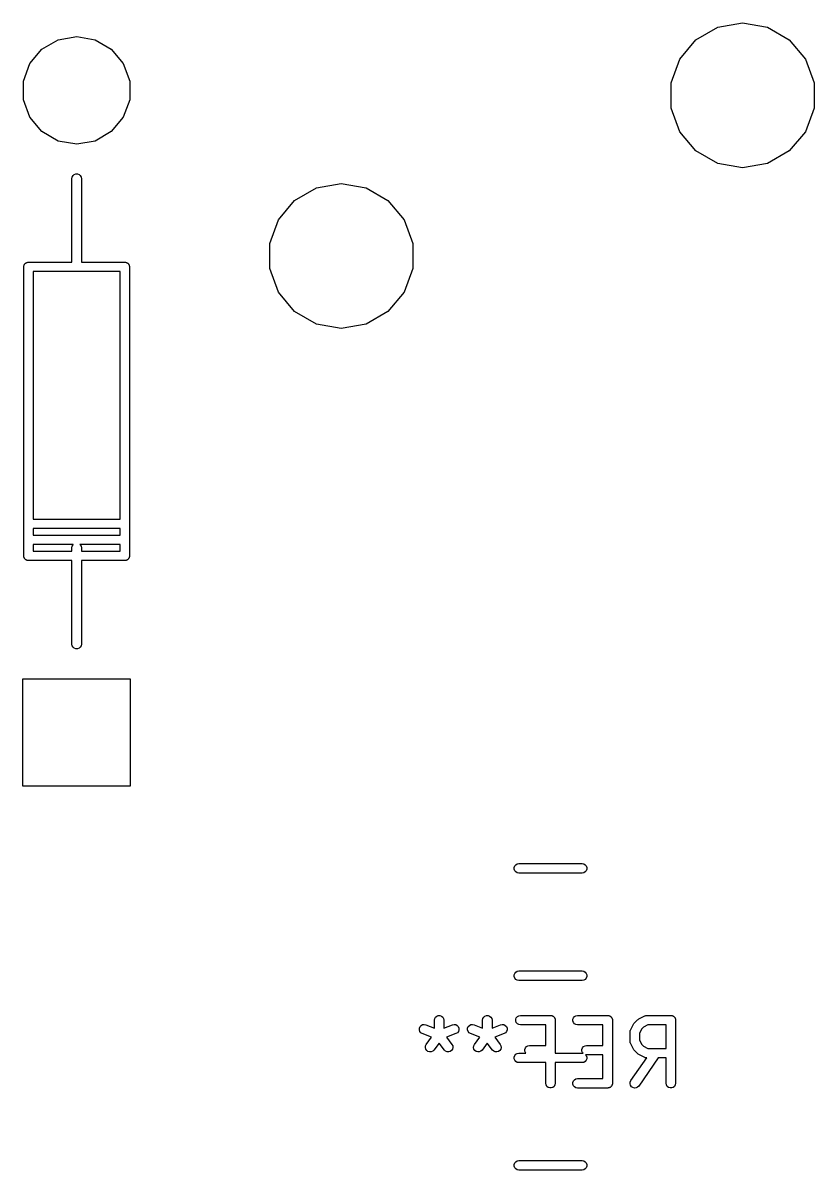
# Model space of a CAD drawing. Extents: x 17 to 273, y -105 to -8.
# Drawn here: x 127.15 to 139.67, y -33.92 to -15.77 of the extents above; entities that cross this region are included whole.
import ezdxf

# ---------------------------------------------------------------- set-up
doc = ezdxf.new("R2010")
doc.units = 0
doc.header["$MEASUREMENT"] = 0
doc.layers.add('BLACK', color=7, linetype='CONTINUOUS')

msp = doc.modelspace()

# ---------------------------------------------------------------- linework, layer by layer
at = {"layer": 'Black'}
for p, q in [((138.148, -15.8418), (138.54, -15.7726)), ((138.54, -15.7726), (138.932, -15.8418)), ((137.802, -16.0411), (138.148, -15.8418)), ((138.932, -15.8418), (139.278, -16.0411)), ((127.454, -16.1861), (127.711, -16.038)), ((127.711, -16.038), (128.003, -15.9866)), ((128.003, -15.9866), (128.294, -16.038)), ((128.294, -16.038), (128.551, -16.1861)), ((137.546, -16.3463), (137.802, -16.0411)), ((139.278, -16.0411), (139.534, -16.3463)), ((127.264, -16.413), (127.454, -16.1861)), ((128.551, -16.1861), (128.741, -16.413)), ((127.163, -16.6914), (127.264, -16.413)), ((128.741, -16.413), (128.842, -16.6914)), ((137.41, -16.7208), (137.546, -16.3463)), ((139.534, -16.3463), (139.67, -16.7208)), ((127.163, -16.9876), (127.163, -16.6914)), ((128.842, -16.6914), (128.842, -16.9876)), ((137.41, -17.1192), (137.41, -16.7208)), ((139.67, -16.7208), (139.67, -17.1192)), ((127.264, -17.2659), (127.163, -16.9876)), ((128.842, -16.9876), (128.741, -17.2659)), ((137.546, -17.4937), (137.41, -17.1192)), ((139.67, -17.1192), (139.534, -17.4937)), ((127.454, -17.4928), (127.264, -17.2659)), ((128.741, -17.2659), (128.551, -17.4928)), ((127.711, -17.6409), (127.454, -17.4928)), ((128.551, -17.4928), (128.294, -17.6409)), ((137.802, -17.7989), (137.546, -17.4937)), ((139.534, -17.4937), (139.278, -17.7989)), ((128.003, -17.6924), (127.711, -17.6409)), ((128.294, -17.6409), (128.003, -17.6924)), ((138.148, -17.9982), (137.802, -17.7989)), ((139.278, -17.7989), (138.932, -17.9982)), ((138.54, -18.0674), (138.148, -17.9982)), ((138.932, -17.9982), (138.54, -18.0674)), ((127.928, -18.2365), (127.932, -18.2108)), ((127.928, -19.5585), (127.928, -18.2365)), ((127.932, -18.2108), (127.945, -18.1883)), ((127.945, -18.1883), (127.965, -18.1715)), ((127.965, -18.1715), (127.99, -18.1626)), ((127.99, -18.1626), (128.016, -18.1626)), ((128.016, -18.1626), (128.04, -18.1715)), ((128.04, -18.1715), (128.06, -18.1883)), ((128.06, -18.1883), (128.073, -18.2108)), ((128.073, -18.2108), (128.078, -18.2365)), ((128.078, -18.2365), (128.078, -19.5585)), ((131.798, -18.3818), (132.19, -18.3126)), ((132.19, -18.3126), (132.582, -18.3818)), ((131.452, -18.5811), (131.798, -18.3818)), ((132.582, -18.3818), (132.928, -18.5811)), ((131.196, -18.8863), (131.452, -18.5811)), ((132.928, -18.5811), (133.184, -18.8863)), ((131.06, -19.2608), (131.196, -18.8863)), ((133.184, -18.8863), (133.32, -19.2608)), ((131.06, -19.6592), (131.06, -19.2608)), ((133.32, -19.2608), (133.32, -19.6592)), ((127.17, -19.6078), (127.173, -19.6021)), ((127.173, -19.6021), (127.176, -19.596)), ((127.176, -19.596), (127.18, -19.591)), ((127.18, -19.591), (127.183, -19.5853)), ((127.183, -19.5853), (127.188, -19.5811)), ((127.188, -19.5811), (127.192, -19.576)), ((127.192, -19.576), (127.198, -19.5727)), ((127.198, -19.5727), (127.203, -19.5685)), ((127.203, -19.5685), (127.209, -19.5663)), ((127.209, -19.5663), (127.215, -19.563)), ((127.215, -19.563), (127.221, -19.5619)), ((127.221, -19.5619), (127.228, -19.5596)), ((127.228, -19.5596), (127.234, -19.5596)), ((127.234, -19.5596), (127.241, -19.5585)), ((127.241, -19.5585), (127.928, -19.5585)), ((128.078, -19.5585), (128.765, -19.5585)), ((128.765, -19.5585), (128.771, -19.5596)), ((128.771, -19.5596), (128.778, -19.5596)), ((128.778, -19.5596), (128.784, -19.5619)), ((128.784, -19.5619), (128.79, -19.563)), ((128.79, -19.563), (128.796, -19.5663)), ((128.796, -19.5663), (128.802, -19.5685)), ((128.802, -19.5685), (128.807, -19.5727)), ((128.807, -19.5727), (128.813, -19.576)), ((128.813, -19.576), (128.817, -19.5811)), ((128.817, -19.5811), (128.822, -19.5853)), ((128.822, -19.5853), (128.825, -19.591)), ((128.825, -19.591), (128.829, -19.596)), ((128.829, -19.596), (128.832, -19.6021)), ((128.832, -19.6021), (128.835, -19.6078)), ((127.166, -19.6335), (127.167, -19.627)), ((127.166, -24.2055), (127.166, -19.6335)), ((127.167, -19.6205), (127.169, -19.6143)), ((127.167, -19.627), (127.167, -19.6205)), ((127.169, -19.6143), (127.17, -19.6078)), ((127.316, -19.7085), (127.316, -23.6225)), ((128.69, -19.7085), (127.316, -19.7085)), ((128.69, -23.6225), (128.69, -19.7085)), ((128.835, -19.6078), (128.836, -19.6143)), ((128.836, -19.6143), (128.838, -19.6205)), ((128.838, -19.6205), (128.838, -19.627)), ((128.838, -19.627), (128.84, -19.6335)), ((128.84, -19.6335), (128.84, -24.2055)), ((131.196, -20.0337), (131.06, -19.6592)), ((133.32, -19.6592), (133.184, -20.0337)), ((131.452, -20.3389), (131.196, -20.0337)), ((133.184, -20.0337), (132.928, -20.3389)), ((131.798, -20.5382), (131.452, -20.3389)), ((132.928, -20.3389), (132.582, -20.5382)), ((132.19, -20.6074), (131.798, -20.5382)), ((132.582, -20.5382), (132.19, -20.6074)), ((127.316, -23.6225), (128.69, -23.6225)), ((127.316, -23.7725), (127.316, -23.8765)), ((128.69, -23.7725), (127.316, -23.7725)), ((128.69, -23.8765), (128.69, -23.7725)), ((127.316, -23.8765), (128.69, -23.8765)), ((127.316, -24.0265), (127.316, -24.1305)), ((127.95, -24.0265), (127.316, -24.0265)), ((127.316, -24.1305), (127.928, -24.1305)), ((127.928, -24.0785), (127.932, -24.0528)), ((127.928, -24.1305), (127.928, -24.0785)), ((127.932, -24.0528), (127.945, -24.0303)), ((127.945, -24.0303), (127.95, -24.0265)), ((128.055, -24.0265), (128.06, -24.0303)), ((128.69, -24.0265), (128.055, -24.0265)), ((128.06, -24.0303), (128.073, -24.0528)), ((128.073, -24.0528), (128.078, -24.0785)), ((128.078, -24.0785), (128.078, -24.1305)), ((128.078, -24.1305), (128.69, -24.1305)), ((128.69, -24.1305), (128.69, -24.0265)), ((127.167, -24.2119), (127.166, -24.2055)), ((127.167, -24.2185), (127.167, -24.2119)), ((127.169, -24.2247), (127.167, -24.2185)), ((127.17, -24.2311), (127.169, -24.2247)), ((127.173, -24.2368), (127.17, -24.2311)), ((127.176, -24.243), (127.173, -24.2368)), ((127.18, -24.248), (127.176, -24.243)), ((127.183, -24.2537), (127.18, -24.248)), ((127.188, -24.2579), (127.183, -24.2537)), ((127.192, -24.2629), (127.188, -24.2579)), ((127.198, -24.2662), (127.192, -24.2629)), ((127.203, -24.2704), (127.198, -24.2662)), ((127.209, -24.2727), (127.203, -24.2704)), ((127.215, -24.276), (127.209, -24.2727)), ((127.221, -24.2771), (127.215, -24.276)), ((127.228, -24.2793), (127.221, -24.2771)), ((127.234, -24.2793), (127.228, -24.2793)), ((127.241, -24.2805), (127.234, -24.2793)), ((127.928, -24.2805), (127.241, -24.2805)), ((127.928, -25.6025), (127.928, -24.2805)), ((128.765, -24.2805), (128.078, -24.2805)), ((128.078, -24.2805), (128.078, -25.6025)), ((128.771, -24.2793), (128.765, -24.2805)), ((128.778, -24.2793), (128.771, -24.2793)), ((128.784, -24.2771), (128.778, -24.2793)), ((128.79, -24.276), (128.784, -24.2771)), ((128.796, -24.2727), (128.79, -24.276)), ((128.802, -24.2704), (128.796, -24.2727)), ((128.807, -24.2662), (128.802, -24.2704)), ((128.813, -24.2629), (128.807, -24.2662)), ((128.817, -24.2579), (128.813, -24.2629)), ((128.822, -24.2537), (128.817, -24.2579)), ((128.825, -24.248), (128.822, -24.2537)), ((128.829, -24.243), (128.825, -24.248)), ((128.832, -24.2368), (128.829, -24.243)), ((128.835, -24.2311), (128.832, -24.2368)), ((128.836, -24.2247), (128.835, -24.2311)), ((128.838, -24.2185), (128.836, -24.2247)), ((128.84, -24.2055), (128.838, -24.2119)), ((128.838, -24.2119), (128.838, -24.2185)), ((127.932, -25.6281), (127.928, -25.6025)), ((127.945, -25.6507), (127.932, -25.6281)), ((127.965, -25.6674), (127.945, -25.6507)), ((127.99, -25.6763), (127.965, -25.6674)), ((128.016, -25.6763), (127.99, -25.6763)), ((128.04, -25.6674), (128.016, -25.6763)), ((128.06, -25.6507), (128.04, -25.6674)), ((128.073, -25.6281), (128.06, -25.6507)), ((128.078, -25.6025), (128.073, -25.6281)), ((127.153, -27.8491), (127.153, -26.1498)), ((127.153, -26.1498), (128.852, -26.1498)), ((128.852, -26.1498), (128.852, -27.8491)), ((128.852, -27.8491), (127.153, -27.8491)), ((134.926, -29.137), (134.935, -29.1125)), ((134.926, -29.163), (134.926, -29.137)), ((134.935, -29.1875), (134.926, -29.163)), ((134.935, -29.1125), (134.952, -29.0925)), ((134.952, -29.2075), (134.935, -29.1875)), ((134.952, -29.0925), (134.974, -29.0795)), ((134.974, -29.2205), (134.952, -29.2075)), ((134.974, -29.0795), (135, -29.075)), ((135, -29.225), (134.974, -29.2205)), ((135, -29.075), (136, -29.075)), ((136, -29.225), (135, -29.225)), ((136, -29.075), (136.026, -29.0795)), ((136.026, -29.2205), (136, -29.225)), ((136.026, -29.0795), (136.048, -29.0925)), ((136.048, -29.2075), (136.026, -29.2205)), ((136.048, -29.0925), (136.065, -29.1125)), ((136.065, -29.1875), (136.048, -29.2075)), ((136.065, -29.1125), (136.074, -29.137)), ((136.074, -29.163), (136.065, -29.1875)), ((136.074, -29.137), (136.074, -29.163)), ((134.926, -30.837), (134.935, -30.8125)), ((134.926, -30.863), (134.926, -30.837)), ((134.935, -30.8125), (134.952, -30.7925)), ((134.952, -30.7925), (134.974, -30.7795)), ((134.974, -30.7795), (135, -30.775)), ((135, -30.775), (136, -30.775)), ((136, -30.775), (136.026, -30.7795)), ((136.026, -30.7795), (136.048, -30.7925)), ((136.048, -30.7925), (136.065, -30.8125)), ((136.065, -30.8125), (136.074, -30.837)), ((136.074, -30.837), (136.074, -30.863)), ((134.935, -30.8875), (134.926, -30.863)), ((134.952, -30.9075), (134.935, -30.8875)), ((134.974, -30.9205), (134.952, -30.9075)), ((135, -30.925), (134.974, -30.9205)), ((136, -30.925), (135, -30.925)), ((136.026, -30.9205), (136, -30.925)), ((136.048, -30.9075), (136.026, -30.9205)), ((136.065, -30.8875), (136.048, -30.9075)), ((136.074, -30.863), (136.065, -30.8875)), ((133.663, -31.5524), (133.668, -31.5267)), ((133.663, -31.6797), (133.663, -31.5524)), ((133.668, -31.5267), (133.681, -31.5042)), ((133.681, -31.5042), (133.701, -31.4874)), ((133.701, -31.4874), (133.725, -31.4785)), ((133.725, -31.4785), (133.751, -31.4785)), ((133.751, -31.4785), (133.776, -31.4874)), ((133.776, -31.4874), (133.796, -31.5042)), ((133.796, -31.5042), (133.809, -31.5267)), ((133.809, -31.5267), (133.813, -31.5524)), ((133.813, -31.5524), (133.813, -31.6797)), ((134.425, -31.5524), (134.43, -31.5267)), ((134.425, -31.6797), (134.425, -31.5524)), ((134.43, -31.5267), (134.443, -31.5042)), ((134.443, -31.5042), (134.463, -31.4874)), ((134.463, -31.4874), (134.487, -31.4785)), ((134.487, -31.4785), (134.513, -31.4785)), ((134.513, -31.4785), (134.537, -31.4874)), ((134.537, -31.4874), (134.557, -31.5042)), ((134.557, -31.5042), (134.57, -31.5267)), ((134.57, -31.5267), (134.575, -31.5524)), ((134.575, -31.5524), (134.575, -31.6797)), ((134.95, -31.5394), (134.959, -31.5149)), ((134.95, -31.5654), (134.95, -31.5394)), ((134.959, -31.5899), (134.95, -31.5654)), ((134.959, -31.5149), (134.976, -31.4949)), ((134.976, -31.4949), (134.998, -31.4819)), ((134.998, -31.4819), (135.024, -31.4774)), ((135.024, -31.4774), (135.5, -31.4774)), ((135.5, -31.4774), (135.506, -31.4785)), ((135.506, -31.4785), (135.513, -31.4785)), ((135.513, -31.4785), (135.519, -31.4808)), ((135.519, -31.4808), (135.526, -31.4819)), ((135.526, -31.4819), (135.531, -31.4852)), ((135.531, -31.4852), (135.537, -31.4874)), ((135.537, -31.4874), (135.543, -31.4916)), ((135.543, -31.4916), (135.548, -31.4949)), ((135.548, -31.4949), (135.552, -31.5)), ((135.552, -31.5), (135.557, -31.5042)), ((135.557, -31.5042), (135.561, -31.5099)), ((135.561, -31.5099), (135.565, -31.5149)), ((135.565, -31.5149), (135.567, -31.521)), ((135.567, -31.521), (135.57, -31.5267)), ((135.57, -31.5267), (135.572, -31.5332)), ((135.572, -31.5332), (135.574, -31.5394)), ((135.574, -31.5394), (135.574, -31.5459)), ((135.574, -31.5459), (135.575, -31.5524)), ((135.575, -31.5524), (135.575, -32.075)), ((135.855, -31.5394), (135.864, -31.5149)), ((135.855, -31.5654), (135.855, -31.5394)), ((135.864, -31.5899), (135.855, -31.5654)), ((135.864, -31.5149), (135.88, -31.4949)), ((135.88, -31.4949), (135.903, -31.4819)), ((135.903, -31.4819), (135.929, -31.4774)), ((135.929, -31.4774), (136.405, -31.4774)), ((136.405, -31.4774), (136.411, -31.4785)), ((136.411, -31.4785), (136.418, -31.4785)), ((136.418, -31.4785), (136.424, -31.4808)), ((136.424, -31.4808), (136.43, -31.4819)), ((136.43, -31.4819), (136.436, -31.4852)), ((136.436, -31.4852), (136.442, -31.4874)), ((136.442, -31.4874), (136.447, -31.4916)), ((136.447, -31.4916), (136.453, -31.4949)), ((136.453, -31.4949), (136.457, -31.5)), ((136.457, -31.5), (136.462, -31.5042)), ((136.462, -31.5042), (136.465, -31.5099)), ((136.465, -31.5099), (136.47, -31.5149)), ((136.47, -31.5149), (136.472, -31.521)), ((136.472, -31.521), (136.475, -31.5267)), ((136.475, -31.5267), (136.476, -31.5332)), ((136.476, -31.5332), (136.479, -31.5394)), ((136.479, -31.5394), (136.479, -31.5459)), ((136.479, -31.5459), (136.48, -31.5524)), ((136.48, -31.5524), (136.48, -32.5524)), ((136.828, -31.5946), (136.876, -31.547)), ((136.876, -31.547), (136.885, -31.5401)), ((136.885, -31.5401), (136.895, -31.5329)), ((136.895, -31.5329), (136.99, -31.4853)), ((136.99, -31.4853), (136.994, -31.4841)), ((136.994, -31.4841), (136.998, -31.4819)), ((136.998, -31.4819), (137.007, -31.4804)), ((137.007, -31.4804), (137.015, -31.4779)), ((137.015, -31.4779), (137.02, -31.4781)), ((137.02, -31.4781), (137.024, -31.4774)), ((137.024, -31.4774), (137.405, -31.4774)), ((137.405, -31.4774), (137.411, -31.4785)), ((137.411, -31.4785), (137.418, -31.4785)), ((137.418, -31.4785), (137.424, -31.4808)), ((137.424, -31.4808), (137.43, -31.4819)), ((137.43, -31.4819), (137.436, -31.4852)), ((137.436, -31.4852), (137.442, -31.4874)), ((137.442, -31.4874), (137.447, -31.4916)), ((137.447, -31.4916), (137.453, -31.4949)), ((137.453, -31.4949), (137.457, -31.5)), ((137.457, -31.5), (137.462, -31.5042)), ((137.462, -31.5042), (137.465, -31.5099)), ((137.465, -31.5099), (137.47, -31.5149)), ((137.47, -31.5149), (137.472, -31.521)), ((137.472, -31.521), (137.475, -31.5267)), ((137.475, -31.5267), (137.476, -31.5332)), ((137.476, -31.5332), (137.479, -31.5394)), ((137.479, -31.5394), (137.479, -31.5459)), ((137.479, -31.5459), (137.48, -31.5524)), ((137.48, -31.5524), (137.48, -32.5524)), ((133.426, -31.7059), (133.427, -31.6799)), ((133.434, -31.7307), (133.426, -31.7059)), ((133.427, -31.6799), (133.436, -31.6557)), ((133.45, -31.7511), (133.434, -31.7307)), ((133.436, -31.6557), (133.454, -31.6363)), ((133.472, -31.7649), (133.45, -31.7511)), ((133.454, -31.6363), (133.477, -31.624)), ((133.619, -31.8238), (133.472, -31.7649)), ((133.477, -31.624), (133.502, -31.6203)), ((133.502, -31.6203), (133.528, -31.6256)), ((133.528, -31.6256), (133.663, -31.6797)), ((133.813, -31.6797), (133.948, -31.6256)), ((134.004, -31.7649), (133.857, -31.8238)), ((133.948, -31.6256), (133.974, -31.6203)), ((133.974, -31.6203), (134, -31.624)), ((134, -31.624), (134.023, -31.6363)), ((134.026, -31.7511), (134.004, -31.7649)), ((134.023, -31.6363), (134.04, -31.6557)), ((134.042, -31.7307), (134.026, -31.7511)), ((134.04, -31.6557), (134.05, -31.6799)), ((134.05, -31.7059), (134.042, -31.7307)), ((134.05, -31.6799), (134.05, -31.7059)), ((134.188, -31.6799), (134.198, -31.6557)), ((134.188, -31.7059), (134.188, -31.6799)), ((134.196, -31.7307), (134.188, -31.7059)), ((134.212, -31.7511), (134.196, -31.7307)), ((134.198, -31.6557), (134.216, -31.6363)), ((134.234, -31.7649), (134.212, -31.7511)), ((134.216, -31.6363), (134.238, -31.624)), ((134.381, -31.8238), (134.234, -31.7649)), ((134.238, -31.624), (134.264, -31.6203)), ((134.264, -31.6203), (134.29, -31.6256)), ((134.29, -31.6256), (134.425, -31.6797)), ((134.575, -31.6797), (134.71, -31.6256)), ((134.766, -31.7649), (134.619, -31.8238)), ((134.71, -31.6256), (134.736, -31.6203)), ((134.736, -31.6203), (134.762, -31.624)), ((134.762, -31.624), (134.784, -31.6363)), ((134.788, -31.7511), (134.766, -31.7649)), ((134.784, -31.6363), (134.802, -31.6557)), ((134.804, -31.7307), (134.788, -31.7511)), ((134.802, -31.6557), (134.812, -31.6799)), ((134.812, -31.7059), (134.804, -31.7307)), ((134.812, -31.6799), (134.812, -31.7059)), ((134.976, -31.6098), (134.959, -31.5899)), ((134.998, -31.6229), (134.976, -31.6098)), ((135.024, -31.6274), (134.998, -31.6229)), ((135.425, -31.6274), (135.024, -31.6274)), ((135.425, -31.9536), (135.425, -31.6274)), ((135.88, -31.6098), (135.864, -31.5899)), ((135.903, -31.6229), (135.88, -31.6098)), ((135.929, -31.6274), (135.903, -31.6229)), ((136.33, -31.6274), (135.929, -31.6274)), ((136.33, -31.9536), (136.33, -31.6274)), ((136.758, -31.7429), (136.759, -31.7386)), ((136.758, -31.8857), (136.758, -31.7429)), ((136.759, -31.7343), (136.761, -31.7259)), ((136.759, -31.7386), (136.759, -31.7343)), ((136.761, -31.7259), (136.763, -31.7172)), ((136.763, -31.7172), (136.765, -31.7135)), ((136.765, -31.7135), (136.766, -31.7093)), ((136.766, -31.7093), (136.814, -31.6141)), ((136.814, -31.6141), (136.821, -31.6044)), ((136.821, -31.6044), (136.828, -31.5946)), ((136.943, -31.692), (136.908, -31.7606)), ((136.908, -31.7606), (136.908, -31.868)), ((136.973, -31.6616), (136.943, -31.692)), ((137.042, -31.6274), (136.973, -31.6616)), ((137.33, -31.6274), (137.042, -31.6274)), ((137.33, -32.0012), (137.33, -31.6274)), ((133.523, -31.9592), (133.535, -31.936)), ((133.535, -31.936), (133.619, -31.8238)), ((133.738, -31.9155), (133.655, -32.026)), ((133.821, -32.026), (133.738, -31.9155)), ((133.857, -31.8238), (133.941, -31.936)), ((133.941, -31.936), (133.953, -31.9592)), ((134.285, -31.9592), (134.297, -31.936)), ((134.297, -31.936), (134.381, -31.8238)), ((134.5, -31.9155), (134.417, -32.026)), ((134.583, -32.026), (134.5, -31.9155)), ((134.619, -31.8238), (134.703, -31.936)), ((134.703, -31.936), (134.715, -31.9592)), ((136.759, -31.89), (136.758, -31.8857)), ((136.759, -31.8943), (136.759, -31.89)), ((136.761, -31.9027), (136.759, -31.8943)), ((136.763, -31.9114), (136.761, -31.9027)), ((136.765, -31.9151), (136.763, -31.9114)), ((136.766, -31.9193), (136.765, -31.9151)), ((136.814, -32.0145), (136.766, -31.9193)), ((136.908, -31.868), (136.943, -31.9365)), ((136.943, -31.9365), (136.973, -31.9669)), ((133.52, -31.985), (133.523, -31.9592)), ((133.526, -32.0104), (133.52, -31.985)), ((133.541, -32.0322), (133.526, -32.0104)), ((133.561, -32.0479), (133.541, -32.0322)), ((133.586, -32.0554), (133.561, -32.0479)), ((133.612, -32.054), (133.586, -32.0554)), ((133.636, -32.0438), (133.612, -32.054)), ((133.655, -32.026), (133.636, -32.0438)), ((133.84, -32.0438), (133.821, -32.026)), ((133.864, -32.054), (133.84, -32.0438)), ((133.89, -32.0554), (133.864, -32.054)), ((133.915, -32.0479), (133.89, -32.0554)), ((133.936, -32.0322), (133.915, -32.0479)), ((133.95, -32.0104), (133.936, -32.0322)), ((133.956, -31.985), (133.95, -32.0104)), ((133.953, -31.9592), (133.956, -31.985)), ((134.282, -31.985), (134.285, -31.9592)), ((134.288, -32.0104), (134.282, -31.985)), ((134.302, -32.0322), (134.288, -32.0104)), ((134.323, -32.0479), (134.302, -32.0322)), ((134.348, -32.0554), (134.323, -32.0479)), ((134.374, -32.054), (134.348, -32.0554)), ((134.398, -32.0438), (134.374, -32.054)), ((134.417, -32.026), (134.398, -32.0438)), ((134.602, -32.0438), (134.583, -32.026)), ((134.626, -32.054), (134.602, -32.0438)), ((134.652, -32.0554), (134.626, -32.054)), ((134.677, -32.0479), (134.652, -32.0554)), ((134.698, -32.0322), (134.677, -32.0479)), ((134.712, -32.0104), (134.698, -32.0322)), ((134.718, -31.985), (134.712, -32.0104)), ((134.715, -31.9592), (134.718, -31.985)), ((134.926, -32.137), (134.935, -32.1125)), ((134.935, -32.1125), (134.952, -32.0925)), ((134.952, -32.0925), (134.974, -32.0795)), ((134.974, -32.0795), (135, -32.075)), ((135, -32.075), (135.109, -32.075)), ((135.093, -32.0155), (135.102, -31.9911)), ((135.093, -32.0416), (135.093, -32.0155)), ((135.102, -32.0661), (135.093, -32.0416)), ((135.102, -31.9911), (135.118, -31.9711)), ((135.109, -32.075), (135.102, -32.0661)), ((135.118, -31.9711), (135.141, -31.9581)), ((135.141, -31.9581), (135.167, -31.9536)), ((135.167, -31.9536), (135.425, -31.9536)), ((135.575, -32.075), (136, -32.075)), ((135.998, -32.0155), (136.006, -31.9911)), ((135.998, -32.0416), (135.998, -32.0155)), ((136.006, -32.0661), (135.998, -32.0416)), ((136, -32.075), (136.016, -32.0779)), ((136.006, -31.9911), (136.023, -31.9711)), ((136.016, -32.0779), (136.006, -32.0661)), ((136.023, -31.9711), (136.046, -31.9581)), ((136.046, -31.9581), (136.071, -31.9536)), ((136.071, -32.1036), (136.055, -32.1007)), ((136.055, -32.1007), (136.065, -32.1125)), ((136.065, -32.1125), (136.074, -32.137)), ((136.071, -31.9536), (136.33, -31.9536)), ((136.33, -32.1036), (136.071, -32.1036)), ((136.33, -32.4774), (136.33, -32.1036)), ((136.821, -32.0242), (136.814, -32.0145)), ((136.828, -32.034), (136.821, -32.0242)), ((136.876, -32.0816), (136.828, -32.034)), ((136.885, -32.0885), (136.876, -32.0816)), ((136.895, -32.0957), (136.885, -32.0885)), ((136.99, -32.1433), (136.895, -32.0957)), ((136.973, -31.9669), (137.042, -32.0012)), ((137.042, -32.0012), (137.33, -32.0012)), ((134.926, -32.163), (134.926, -32.137)), ((134.935, -32.1875), (134.926, -32.163)), ((134.952, -32.2075), (134.935, -32.1875)), ((134.974, -32.2205), (134.952, -32.2075)), ((135, -32.225), (134.974, -32.2205)), ((135.425, -32.225), (135, -32.225)), ((135.425, -32.5524), (135.425, -32.225)), ((136, -32.225), (135.575, -32.225)), ((135.575, -32.225), (135.575, -32.5524)), ((136.026, -32.2205), (136, -32.225)), ((136.048, -32.2075), (136.026, -32.2205)), ((136.065, -32.1875), (136.048, -32.2075)), ((136.074, -32.163), (136.065, -32.1875)), ((136.074, -32.137), (136.074, -32.163)), ((136.772, -32.5094), (137.023, -32.151)), ((137.206, -32.1512), (136.895, -32.5954)), ((136.994, -32.1445), (136.99, -32.1433)), ((136.998, -32.1467), (136.994, -32.1445)), ((137.007, -32.1482), (136.998, -32.1467)), ((137.015, -32.1507), (137.007, -32.1482)), ((137.02, -32.1504), (137.015, -32.1507)), ((137.023, -32.151), (137.02, -32.1504)), ((137.33, -32.1512), (137.206, -32.1512)), ((137.33, -32.5524), (137.33, -32.1512)), ((135.88, -32.4949), (135.903, -32.4819)), ((135.903, -32.4819), (135.929, -32.4774)), ((135.929, -32.4774), (136.33, -32.4774)), ((135.43, -32.578), (135.425, -32.5524)), ((135.443, -32.6006), (135.43, -32.578)), ((135.463, -32.6173), (135.443, -32.6006)), ((135.487, -32.6262), (135.463, -32.6173)), ((135.513, -32.6262), (135.487, -32.6262)), ((135.537, -32.6173), (135.513, -32.6262)), ((135.557, -32.6006), (135.537, -32.6173)), ((135.57, -32.578), (135.557, -32.6006)), ((135.575, -32.5524), (135.57, -32.578)), ((135.855, -32.5394), (135.864, -32.5149)), ((135.855, -32.5654), (135.855, -32.5394)), ((135.864, -32.5899), (135.855, -32.5654)), ((135.864, -32.5149), (135.88, -32.4949)), ((135.88, -32.6098), (135.864, -32.5899)), ((135.903, -32.6229), (135.88, -32.6098)), ((135.929, -32.6274), (135.903, -32.6229)), ((136.405, -32.6274), (135.929, -32.6274)), ((136.411, -32.6262), (136.405, -32.6274)), ((136.418, -32.6262), (136.411, -32.6262)), ((136.424, -32.624), (136.418, -32.6262)), ((136.43, -32.6229), (136.424, -32.624)), ((136.436, -32.6196), (136.43, -32.6229)), ((136.442, -32.6173), (136.436, -32.6196)), ((136.447, -32.6131), (136.442, -32.6173)), ((136.453, -32.6098), (136.447, -32.6131)), ((136.457, -32.6048), (136.453, -32.6098)), ((136.462, -32.6006), (136.457, -32.6048)), ((136.465, -32.5949), (136.462, -32.6006)), ((136.47, -32.5899), (136.465, -32.5949)), ((136.472, -32.5837), (136.47, -32.5899)), ((136.475, -32.578), (136.472, -32.5837)), ((136.476, -32.5716), (136.475, -32.578)), ((136.479, -32.5654), (136.476, -32.5716)), ((136.48, -32.5524), (136.479, -32.5588)), ((136.479, -32.5588), (136.479, -32.5654)), ((136.759, -32.5589), (136.761, -32.533)), ((136.765, -32.5841), (136.759, -32.5589)), ((136.761, -32.533), (136.772, -32.5094)), ((136.78, -32.6054), (136.765, -32.5841)), ((136.802, -32.6204), (136.78, -32.6054)), ((136.827, -32.6271), (136.802, -32.6204)), ((136.853, -32.6248), (136.827, -32.6271)), ((136.876, -32.6138), (136.853, -32.6248)), ((136.895, -32.5954), (136.876, -32.6138)), ((137.334, -32.578), (137.33, -32.5524)), ((137.347, -32.6006), (137.334, -32.578)), ((137.367, -32.6173), (137.347, -32.6006)), ((137.392, -32.6262), (137.367, -32.6173)), ((137.418, -32.6262), (137.392, -32.6262)), ((137.442, -32.6173), (137.418, -32.6262)), ((137.462, -32.6006), (137.442, -32.6173)), ((137.475, -32.578), (137.462, -32.6006)), ((137.48, -32.5524), (137.475, -32.578)), ((134.926, -33.837), (134.935, -33.8125)), ((134.926, -33.863), (134.926, -33.837)), ((134.935, -33.8875), (134.926, -33.863)), ((134.935, -33.8125), (134.952, -33.7925)), ((134.952, -33.9075), (134.935, -33.8875)), ((134.952, -33.7925), (134.974, -33.7795)), ((134.974, -33.9205), (134.952, -33.9075)), ((134.974, -33.7795), (135, -33.775)), ((135, -33.925), (134.974, -33.9205)), ((135, -33.775), (136, -33.775)), ((136, -33.925), (135, -33.925)), ((136, -33.775), (136.026, -33.7795)), ((136.026, -33.9205), (136, -33.925)), ((136.026, -33.7795), (136.048, -33.7925)), ((136.048, -33.9075), (136.026, -33.9205)), ((136.048, -33.7925), (136.065, -33.8125)), ((136.065, -33.8875), (136.048, -33.9075)), ((136.065, -33.8125), (136.074, -33.837)), ((136.074, -33.863), (136.065, -33.8875)), ((136.074, -33.837), (136.074, -33.863))]:
    msp.add_line(p, q, dxfattribs=at)

doc.saveas('drawing.dxf')
